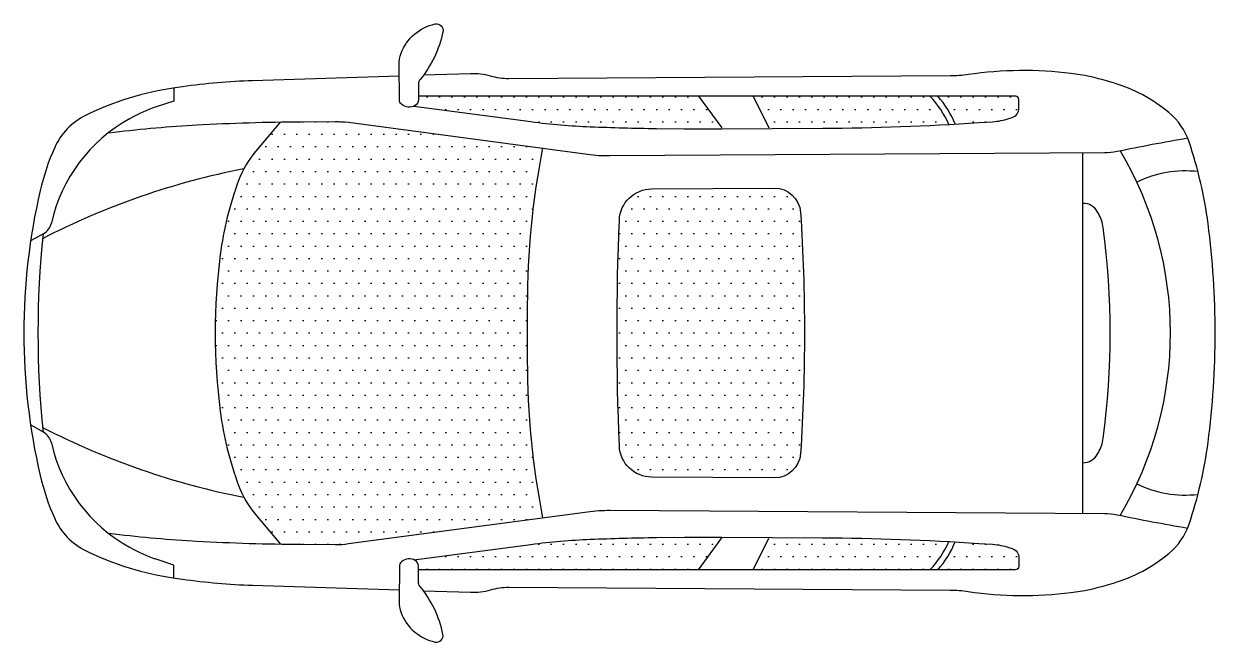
# Model space of a CAD drawing. Header units: millimetres. Extents: x -8431 to 21423, y 12317 to 28660.
# Drawn here: x -7550 to -3740, y 22582 to 24558 of the extents above; entities that cross this region are included whole.
import ezdxf

# ---------------------------------------------------------------- set-up
doc = ezdxf.new("R2010")
doc.units = ezdxf.units.MM
doc.layers.add('vetri', color=5, linetype='Continuous')
pattern_1 = [(0, (-7549.53, 23569.984), (19.84375, 39.6875), [0, -39.6875])]
pattern_2 = [(0, (-7549.53, 23569.984), (19.84375, -39.6875), [0, -39.6875])]

msp = doc.modelspace()

# ---------------------------------------------------------------- hatches: boundary and pattern name
at = {"layer": 'vetri'}
h = msp.add_hatch(dxfattribs=at)
h.set_pattern_fill('DOTS', color=256, scale=25, style=0)
h.set_pattern_definition(pattern_1)
h.paths.add_polyline_path([(-5526.5, 24223.4), (-5436.9, 24222.3, 0.004877), (-5314.8, 24221.9), (-5392, 24326.6), (-6287.3, 24326.5), (-6287.2, 24305.5, -0.121967), (-6301.9, 24294.5), (-5927.6, 24245.2, 0.022824), (-5737.9, 24229, 0.006756)])
h = msp.add_hatch(dxfattribs=at)
h.set_pattern_fill('DOTS', color=256, scale=25, style=0)
h.set_pattern_definition(pattern_2)
h.paths.add_polyline_path([(-4651.5, 24326.6), (-5216.7, 24326.6), (-5165.7, 24222.8), (-4994.9, 24223.9, 0.012106), (-4591, 24236.2, 0.080572)])
h = msp.add_hatch(dxfattribs=at)
h.set_pattern_fill('DOTS', color=256, scale=25, style=0)
h.set_pattern_definition(pattern_1)
h.paths.add_polyline_path([(-4626, 24326.6, 0.029366), (-4543.2, 24239, 0.001434), (-4495.4, 24242), (-4451.2, 24245, 0.063272), (-4399.6, 24255), (-4388.8, 24258.6, 0.325338), (-4367.3, 24288.5), (-4367.5, 24316.2, 0.412377), (-4377.9, 24326.6)])
h = msp.add_hatch(dxfattribs=at)
h.set_pattern_fill('DOTS', color=256, scale=25, style=0)
h.set_pattern_definition(pattern_2)
h.paths.add_polyline_path([(-4367.3, 24288.5), (-4367.5, 24316.2, 0.412377), (-4377.9, 24326.6), (-4626, 24326.6, 0.029366), (-4543.2, 24239, 0.001434), (-4495.4, 24242), (-4451.2, 24245, 0.063272), (-4399.6, 24255), (-4388.8, 24258.6, 0.325338)])
h = msp.add_hatch(dxfattribs=at)
h.set_pattern_fill('DOTS', color=256, scale=25, style=0)
h.set_pattern_definition(pattern_1)
h.paths.add_polyline_path([(-5939.3, 23658.3), (-5939.3, 23481.7, 0.048426), (-5890.5, 22979.8), (-6510.7, 22897, -0.034777), (-6554.1, 22894.2), (-6662.1, 22894.9, -0.002465), (-6728.9, 22895.7), (-6808.5, 22990, -0.086672), (-6862.7, 23083, -0.056212), (-6921.4, 23320.1, -0.065241), (-6921.4, 23819.9, -0.056212), (-6862.7, 24056.9, -0.086672), (-6808.5, 24150), (-6728.9, 24244.3, -0.002465), (-6662.1, 24245), (-6554.1, 24245.7, -0.034777), (-6510.7, 24243), (-5890.5, 24160.2, 0.048426)])
h = msp.add_hatch(dxfattribs=at)
h.set_pattern_fill('DOTS', color=256, scale=25, style=0)
h.set_pattern_definition(pattern_1)
h.paths.add_polyline_path([(-5149.4, 23107.1), (-5541.4, 23109.5, -0.400439), (-5645, 23209.6, -0.020474), (-5645, 23930.4, -0.400439), (-5541.4, 24030.4), (-5149.4, 24032.9, -0.396982), (-5065.6, 23954.9, -0.032762), (-5065.6, 23185.1, -0.396982)])
h = msp.add_hatch(dxfattribs=at)
h.set_pattern_fill('DOTS', color=256, scale=25, style=0)
h.set_pattern_definition(pattern_1)
h.paths.add_polyline_path([(-5392, 22813.4), (-6287.3, 22813.4), (-6287.3, 22825.2, 0.272053), (-6297.9, 22843.5, 0.029546), (-6301.9, 22845.4), (-5927.6, 22894.8, -0.022824), (-5737.9, 22911, -0.006756), (-5526.5, 22916.6), (-5436.9, 22917.7, -0.004877), (-5314.8, 22918.1)])
h = msp.add_hatch(dxfattribs=at)
h.set_pattern_fill('DOTS', color=256, scale=25, style=0)
h.set_pattern_definition(pattern_1)
h.paths.add_polyline_path([(-4651.5, 22813.4), (-5216.7, 22813.4), (-5165.7, 22917.1), (-4994.9, 22916.1, -0.012106), (-4591, 22903.7, -0.080572)])
h = msp.add_hatch(dxfattribs=at)
h.set_pattern_fill('DOTS', color=256, scale=25, style=0)
h.set_pattern_definition(pattern_1)
h.paths.add_polyline_path([(-4367.3, 22851.5), (-4367.5, 22823.7, -0.412377), (-4377.9, 22813.4), (-4626, 22813.4, -0.029366), (-4543.2, 22901, -0.001434), (-4495.4, 22897.9), (-4451.2, 22895, -0.063272), (-4399.6, 22884.9), (-4388.8, 22881.4, -0.325338)])

# ---------------------------------------------------------------- linework, layer by layer
for p, q in [((-7069.8, 24352.5), (-7069.8, 24311.1)), ((-7069.8, 24311.1), (-7129.3, 24291.3)), ((-5392, 24326.6), (-5316.9, 24224.9)), ((-5216.7, 24326.6), (-5167.2, 24225.8)), ((-7486.9, 23886.9), (-7527.9, 23863.9)), ((-7486.9, 23253.1), (-7527.9, 23276.1)), ((-5392, 22813.4), (-5316.9, 22915.1)), ((-5216.7, 22813.4), (-5167.2, 22914.2)), ((-7069.8, 22828.8), (-7129.3, 22848.6)), ((-7069.8, 22787.5), (-7069.8, 22828.8))]:
    msp.add_line(p, q)
for points in [[(-6287.3, 24314.8, -0.272053), (-6297.9, 24296.5, -0.314507), (-6341.3, 24300.6, -0.21844), (-6348.6, 24316.4), (-6349.3, 24426.7, -0.091199), (-6342.7, 24463.9, -0.257724), (-6234, 24557.2, -0.537978), (-6209.3, 24532.6, -0.124356), (-6282.8, 24379.1, 0.176883), (-6287.6, 24365.7)], [(-5541.4, 23109.5, -0.400439), (-5645, 23209.6, -0.020474), (-5645, 23930.4, -0.400439), (-5541.4, 24030.4), (-5149.4, 24032.9, -0.396982), (-5065.6, 23954.9, -0.032762), (-5065.6, 23185.1, -0.396982), (-5149.4, 23107.1)], [(-6287.3, 22825.2, 0.272053), (-6297.9, 22843.5, 0.314507), (-6341.3, 22839.3, 0.21844), (-6348.6, 22823.6), (-6349.3, 22713.2, 0.091199), (-6342.7, 22676.1, 0.257724), (-6234, 22582.8, 0.537978), (-6209.3, 22607.4, 0.124356), (-6282.8, 22760.8, -0.176883), (-6287.6, 22774.3)]]:
    msp.add_lwpolyline(points, format="xyb", close=True)
for points in [[(-6349.1, 24390.9), (-6817.8, 24375.8, 0.026985), (-7042.1, 24356.4), (-7065.7, 24353.1, 0.079394), (-7352.4, 24264.8, 0.175116), (-7450.8, 24162.7, 0.047797), (-7497.1, 24025.1, 0.115096), (-7497.1, 23114.8, 0.047797), (-7450.8, 22977.3, 0.175116), (-7352.4, 22875.2, 0.079394), (-7065.7, 22786.9), (-7042.1, 22783.6, 0.026985), (-6817.8, 22764.2), (-6349.1, 22749)], [(-6271.5, 22746.5), (-6121.1, 22741.7, 0.077875), (-6057, 22749.6, -0.07134), (-5998.3, 22757.6), (-4587.1, 22748.7, -0.034798), (-4529.2, 22744.3, 0.067642), (-4200.7, 22740.9, 0.04103), (-4083.6, 22765.5), (-4064.6, 22771.1, 0.101741), (-3887.3, 22866.1, 0.138021), (-3823.2, 22959.2, 0.0495), (-3762.3, 23220.8, 0.06511), (-3762.3, 23919.2, 0.0495), (-3823.2, 24180.7, 0.138021), (-3887.3, 24273.9, 0.101741), (-4064.6, 24368.8), (-4083.6, 24374.5, 0.04103), (-4200.7, 24399, 0.067642), (-4529.2, 24395.6, -0.034798), (-4587.1, 24391.2), (-5998.3, 24382.3, -0.07134), (-6057, 24390.4, 0.077875), (-6121.1, 24398.3), (-6271.5, 24393.4)], [(-6301.9, 24294.5), (-5927.6, 24245.2, 0.022824), (-5737.9, 24229, 0.006756), (-5526.5, 24223.4), (-5436.9, 24222.3, 0.004768), (-5317.5, 24221.9), (-4994.9, 24223.9, 0.014975), (-4495.4, 24242), (-4451.2, 24245, 0.063272), (-4399.6, 24255), (-4388.8, 24258.6, 0.325338), (-4367.3, 24288.5), (-4367.5, 24316.2, 0.412377), (-4377.9, 24326.6), (-6287.3, 24326.5)], [(-7276.8, 24209.4, -0.018141), (-7010.8, 24233.9), (-6996.4, 24234.7, -0.012334), (-6662.1, 24245), (-6554.1, 24245.7, -0.034777), (-6510.7, 24243), (-5747.2, 24141, 0.034777), (-5674.9, 24136.5), (-4093.8, 24146.4, 0.04873), (-4053.4, 24150.6, -0.007336), (-3827.9, 24193.2)], [(-6728.9, 24244.3), (-6808.5, 24150, 0.086672), (-6862.7, 24056.9, 0.056212), (-6921.4, 23819.9, 0.065241), (-6921.4, 23320.1, 0.056212), (-6862.7, 23083, 0.086672), (-6808.5, 22990), (-6728.9, 22895.7)], [(-5890.3, 24161.3, 0.048537), (-5939.3, 23658.3), (-5939.3, 23481.7, 0.048426), (-5890.5, 22979.8, 0.048426)], [(-7276.8, 22930.6, 0.018141), (-7010.8, 22906.1), (-6996.4, 22905.3, 0.012334), (-6662.1, 22894.9), (-6554.1, 22894.2, 0.034777), (-6510.7, 22897), (-5747.2, 22998.9, -0.034777), (-5674.9, 23003.5), (-4093.8, 22993.5, -0.04873), (-4053.4, 22989.3, 0.007336), (-3827.9, 22946.8)], [(-6301.9, 22845.4), (-5927.6, 22894.8, -0.022824), (-5737.9, 22911, -0.006756), (-5526.5, 22916.6), (-5436.9, 22917.7, -0.004768), (-5317.5, 22918.1), (-4994.9, 22916.1, -0.014975), (-4495.4, 22897.9), (-4451.2, 22895, -0.063272), (-4399.6, 22884.9), (-4388.8, 22881.4, -0.325338), (-4367.3, 22851.5), (-4367.5, 22823.7, -0.412377), (-4377.9, 22813.4), (-6287.3, 22813.4)]]:
    msp.add_lwpolyline(points, format="xyb")
at = {"color": 1}
msp.add_lwpolyline([(-4162.7, 23155.7), (-4161.7, 23155.7, 0.268608), (-4116.5, 23181.9), (-4113.1, 23187.8, 0.097482), (-4097.6, 23233.6, 0.066316), (-4097.6, 23906.4, 0.097482), (-4113.1, 23952.2), (-4116.5, 23958, 0.268608), (-4161.7, 23984.2), (-4162.7, 23984.2)], format="xyb", dxfattribs=at)
for centre, radius, start, end in [((-4899.7, 24094.9), 339.6, 24.6007, 42.8723), ((-4899.7, 24094.9), 358.6, 23.4135, 40.249), ((-6994.8, 23888.1), 425, 108.4404, 120.0473), ((-6969.3, 23811.5), 504.3, 118.7367, 167.4515), ((-7312.1, 24436.6), 208.7, 298.7367, 300.0473), ((-736713.2, 23570), 732550.6, 359.9549467, 0.0450533), ((-5016.6, 23570), 1134.1, 329.0844, 30.9156), ((-7512.5, 23932.4), 52.2, 299.3616, 347.4515), ((-4414.3, 23570), 3090.1, 174.1211, 185.8789), ((-7512.5, 23207.6), 52.2, 12.5485, 60.6384), ((-6969.3, 23328.5), 504.3, 192.5485, 241.2633), ((-4899.7, 23045.1), 339.6, 317.1277, 335.3993), ((-4899.7, 23045.1), 358.6, 319.751, 336.5865), ((-7312.1, 22703.3), 208.7, 59.9527, 61.2633), ((-6994.8, 23251.8), 425, 239.9527, 251.5596)]:
    msp.add_arc(centre, radius, start, end)
for centre, radius, start, end in [((-6380.4, 21714.4), 2425.4, 101.0615, 117.2149), ((-3835, 23732.4), 355.3, 83.474, 115.8778), ((-6380.4, 25425.5), 2425.4, 242.7851, 258.9385), ((-3835, 23407.5), 355.3, 244.1222, 276.526)]:
    msp.add_arc(centre, radius, start, end, dxfattribs=at)

doc.saveas('drawing.dxf')
